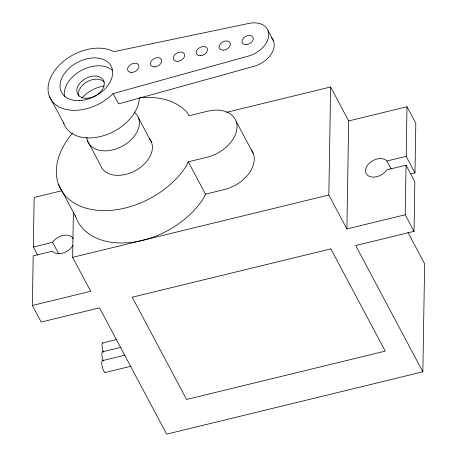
<?xml version="1.0" encoding="UTF-8"?>
<svg xmlns="http://www.w3.org/2000/svg" width="457" height="457" viewBox="0 0 457 457"><rect width="100%" height="100%" fill="white"/><g stroke="black" fill="none" stroke-linecap="round" stroke-linejoin="round"><path stroke-width="0.69" d="M407.935 232.385L424.639 263.803L422.845 371.821L166.656 434.15L99.506 307.858L41.176 322.054L32.361 305.476L33.184 255.891L52.446 251.207A12.185 8.277 -28 0 0 63.026 253.024A12.185 8.277 -28 0 0 72.937 245.186M37.577 255.017L33.332 247.037L34.155 197.453L61.604 190.775M32.361 305.476L90.692 291.286L72.646 257.342L73.388 212.574M346.88 228.957L348.674 120.934L407.004 106.744L406.182 156.328L386.919 161.013A12.185 8.277 -28 0 0 369.702 162.858A12.185 8.277 -28 0 0 369.479 176.425A12.185 8.277 -28 0 0 386.771 169.867L406.033 165.183L405.21 214.767L346.88 228.957L328.834 195.019L330.628 86.996L226.678 112.285M422.845 371.821L355.695 245.535L414.025 231.345L414.847 181.76L406.033 165.183M410.866 173.911L414.99 172.906L415.819 123.321L407.004 106.744M139.574 97.815A74.32 50.499 -28 0 1 186.97 112.296L189.032 115.758L207.684 111.222A31.676 21.525 -28 0 1 237.04 127.012A31.676 21.525 -28 0 1 206.924 157.265L188.267 161.801L186.073 166.308A74.32 50.499 -28 0 1 85.727 208.089A74.32 50.499 -28 0 1 72.634 132.981M251.344 149.93A31.676 21.525 -28 0 1 224.13 189.626L205.479 194.162L203.279 198.669A74.32 50.499 -28 0 1 132.416 242.25A74.32 50.499 -28 0 1 75.262 215.487M113.09 93.622L247.34 56.382A22.542 15.315 -28 0 0 268.767 34.858A22.542 15.315 -28 0 0 247.883 23.627L113.787 51.67A40.816 27.734 -28 0 0 59.604 64.854A40.816 27.734 -28 0 0 58.907 106.801A40.816 27.734 -28 0 0 113.09 93.622L118.552 103.882L252.795 66.648A22.542 15.315 -28 0 0 271.527 37.617M33.332 247.037L52.595 242.353A12.185 8.277 -28 0 1 63.694 235.286A12.185 8.277 -28 0 1 73.303 238.891M72.646 257.342L328.834 195.019M102.682 342.95L116.461 339.597M102.534 351.804L121.139 347.274M102.385 360.659L125.127 355.123M105.253 372.501L130.742 366.297M406.182 156.328L414.99 172.906M386.919 161.013L391.163 168.993M405.21 214.767L414.025 231.345M330.628 86.996L348.674 120.934M268.116 30.79L273.577 41.056M236.126 121.299L253.332 153.661M188.267 161.801L205.479 194.162M138.585 118.077L151.598 142.55M87.595 140.985L100.603 165.451A28.02 19.04 -28 0 0 135.855 170.364A28.02 19.04 -28 0 0 149.051 138.277M49.213 95.919L63.9 123.544M58.479 184.371L75.685 216.732M52.595 242.353L58.793 254.018M139.334 98.186A40.816 27.734 -28 0 1 104.236 135.489A40.816 27.734 -28 0 1 63.494 122.282M81.723 97.987A28.02 19.04 -28 0 1 104.122 85.945M64.54 96.764A28.02 19.04 -28 0 1 81.192 70.544A28.02 19.04 -28 0 1 112.611 70.498M78.924 96.261A14.618 9.934 -28 0 1 87.138 81.752A14.618 9.934 -28 0 1 104.196 82.083M105.601 372.209A6.09 1.571 76.3 0 1 102.282 366.92A6.09 1.571 76.3 0 1 102.836 360.773M103.499 352.124A6.09 1.571 76.3 0 1 102.025 345.532A6.09 1.571 76.3 0 1 103.128 343.064M103.351 360.979A6.09 1.571 76.3 0 1 101.877 354.386A6.09 1.571 76.3 0 1 102.979 351.919M134.164 112.056A28.02 19.04 -28 0 1 122.036 146.337A28.02 19.04 -28 0 1 86.819 137.243M330.879 248.876L132.216 297.21L186.587 399.458L385.245 351.125L330.879 248.876M246.06 44.643A6.09 4.142 -28 0 0 253.155 37.514A6.09 4.142 -28 0 0 243.621 37.857A6.09 4.142 -28 0 0 246.06 44.643M131.69 72.463A6.09 4.142 -28 0 0 138.785 65.34A6.09 4.142 -28 0 0 129.251 65.682A6.09 4.142 -28 0 0 131.69 72.463M154.563 66.899A6.09 4.142 -28 0 0 161.658 59.776A6.09 4.142 -28 0 0 152.124 60.118A6.09 4.142 -28 0 0 154.563 66.899M79.215 100.563A28.02 19.04 -28 0 0 111.845 67.785A28.02 19.04 -28 0 0 67.99 69.361A28.02 19.04 -28 0 0 79.215 100.563M86.824 98.255A14.618 9.934 -28 0 0 103.848 81.157A14.618 9.934 -28 0 0 80.969 81.98A14.618 9.934 -28 0 0 86.824 98.255M223.187 50.207A6.09 4.142 -28 0 0 230.282 43.078A6.09 4.142 -28 0 0 220.748 43.421A6.09 4.142 -28 0 0 223.187 50.207M200.315 55.771A6.09 4.142 -28 0 0 207.404 48.642A6.09 4.142 -28 0 0 197.87 48.99A6.09 4.142 -28 0 0 200.315 55.771M177.436 61.335A6.09 4.142 -28 0 0 184.531 54.212A6.09 4.142 -28 0 0 174.997 54.554A6.09 4.142 -28 0 0 177.436 61.335"/></g></svg>
